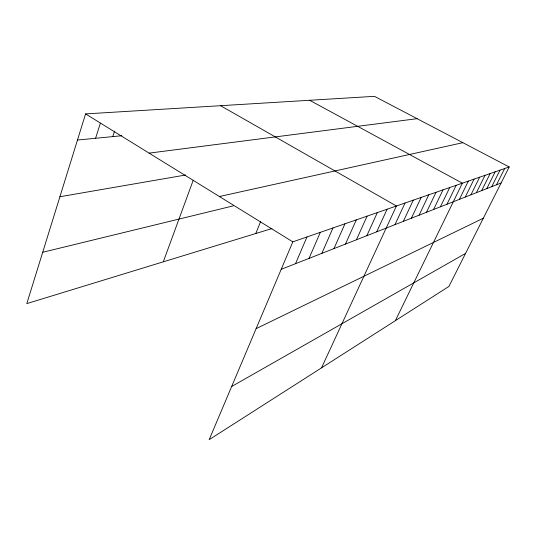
<?xml version="1.0" encoding="UTF-8"?>
<svg xmlns="http://www.w3.org/2000/svg" width="536" height="536" viewBox="0 0 536 536"><rect width="100%" height="100%" fill="white"/><g stroke="black" fill="none" stroke-linecap="round" stroke-linejoin="round"><path stroke-width="0.8" d="M509.2 166.964L292.817 241.85L209.174 439.667L448.9 286.459L509.2 166.964L374.47 96.333L85.572 113.907L26.8 303.611L271.966 228.557M95.589 138.281L100.386 123.153M112.794 136.613L114.563 131.173M163.292 261.829L193.228 180.223M255.786 233.508L260.684 221.395M295.517 263.699L306.974 236.946M309.038 258.385L320.34 232.323M321.835 253.361L332.977 227.947M333.962 248.604L344.95 223.807M345.472 244.081L356.306 219.874M356.413 239.793L367.086 216.142M366.818 235.706L377.344 212.598M376.728 231.813L387.106 209.214M321.526 367.863L396.412 205.992L220.571 105.693M394.952 224.658L405.042 203.01M403.347 221.361L413.296 200.149M411.387 218.206L421.196 197.416M419.092 215.184L428.773 194.796M426.488 212.276L436.036 192.283M433.591 209.489L443.011 189.865M440.418 206.809L449.717 187.546M446.99 204.229L456.163 185.315M395.347 320.689L462.367 183.171L309.654 100.279M459.399 199.359L468.337 181.101M465.275 197.054L474.092 179.111M470.936 194.829L479.646 177.188M476.404 192.685L485.006 175.332M481.683 190.608L490.179 173.543M486.788 188.605L495.17 171.815M491.72 186.669L500.008 170.147M496.497 184.799L504.678 168.525M231.653 386.503L465.59 253.387M256.101 328.669L483.338 218.219M281.199 269.313L501.113 182.984M42.699 252.282L233.569 205.791M219.385 196.518L462.87 142.677M59.911 196.739L185.603 175.011M149.102 153.129L417.102 118.684M77.479 140.037L121.799 135.735M85.572 113.907L292.817 241.85"/></g></svg>
